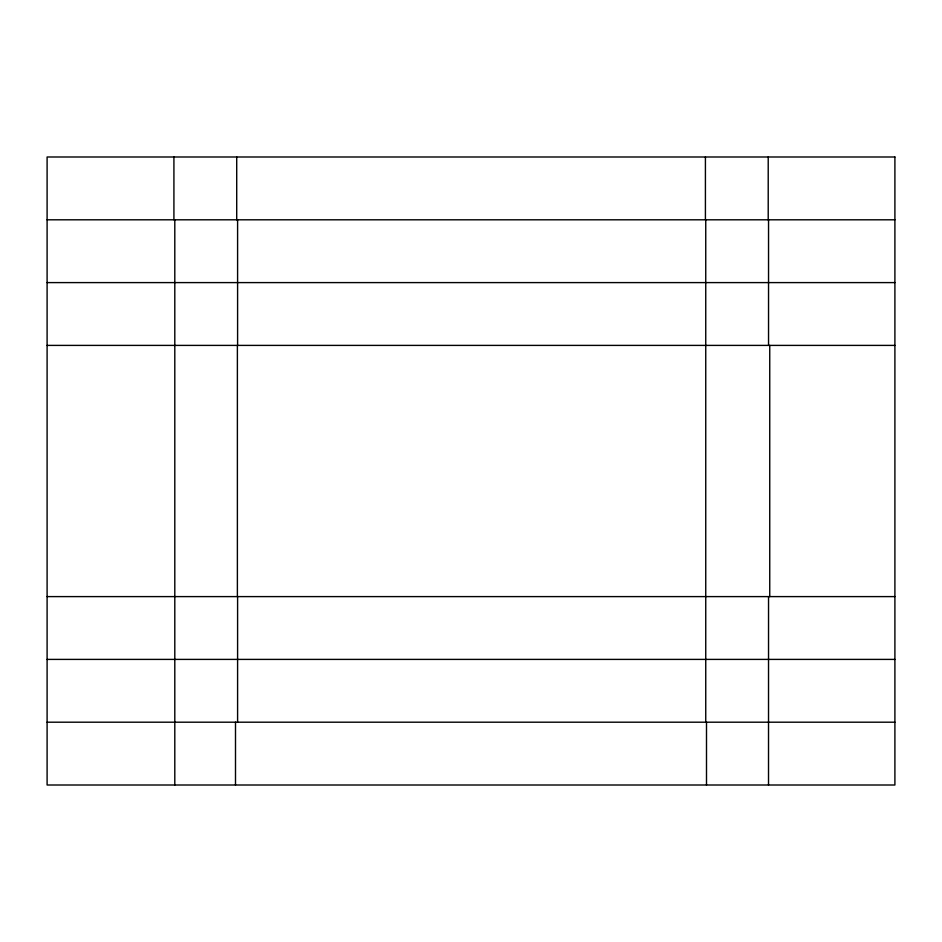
<?xml version="1.0" encoding="UTF-8"?>
<svg xmlns="http://www.w3.org/2000/svg" width="942" height="942" viewBox="0 0 942 942"><rect width="100%" height="100%" fill="white"/><g stroke="black" fill="none" stroke-linecap="round" stroke-linejoin="round"><path stroke-width="1.41" d="M47.1 219.804L894.9 219.804M47.1 282.6L894.9 282.6M47.1 345.396L894.9 345.396M47.1 596.604L894.9 596.604M47.1 659.4L894.9 659.4M47.1 722.196L894.9 722.196M769.744 345.396L769.744 596.604M768.542 219.804L768.542 345.396M768.542 596.604L768.519 785.004M768.213 156.996L768.213 219.804M706.5 722.196L706.5 785.004M705.746 219.804L705.746 722.196M705.417 156.996L705.417 219.804M237.596 219.804L237.596 345.396M237.596 596.604L237.596 722.196M237.384 345.396L237.384 596.604M236.713 156.996L236.713 219.804M235.5 722.196L235.5 785.004M174.8 219.804L174.8 785.004M173.917 156.996L173.917 219.804M894.9 156.996L47.1 156.996L47.1 785.004L894.9 785.004L894.9 156.996"/></g></svg>
